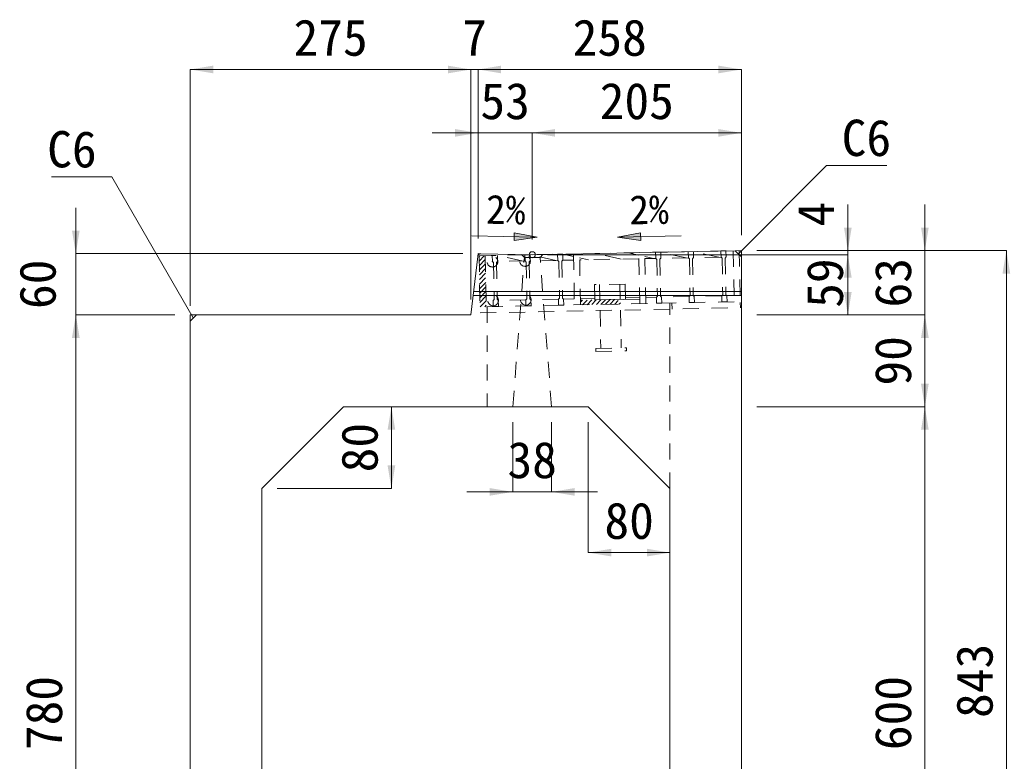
# Model space of a CAD drawing. Units: millimetres at full size; some dimension numbers follow another scale. Extents: x -3301 to 90699, y 107523 to 139162.
# Drawn here: x 15647 to 16618, y 130755 to 131481 of the extents above; entities that cross this region are included whole.
import ezdxf
from ezdxf.enums import TextEntityAlignment as Align

# ---------------------------------------------------------------- set-up
doc = ezdxf.new("R2010")
doc.units = ezdxf.units.MM
doc.header["$LTSCALE"] = 21
doc.header["$PDMODE"] = 32
doc.header["$PDSIZE"] = 10.5
doc.linetypes.add('USER1', pattern=[1.35, 0.75, -0.6])
for name, color, linetype, lineweight in [('0_2', 7, 'USER1', 9), ('寸法線', 7, 'Continuous', 9), ('引出線', 4, 'Continuous', 9), ('本体', 2, 'Continuous', 9), ('補助線', 8, 'Continuous', 13), ('ｸﾞﾚｰﾁﾝｸﾞ', 7, 'USER1', 9)]:
    doc.layers.add(name, color=color, linetype=linetype, lineweight=lineweight)
doc.styles.add('ＭＳ ゴシック', font='')
doc.styles.get('ＭＳ ゴシック').set_extended_font_data('MS Gothic')

# ---------------------------------------------------------------- blocks, each defined once
blk = doc.blocks.new('filled_arrow')
at = {"color": 0, "linetype": 'Continuous', "lineweight": -2}
blk.add_solid([(7.5, 1.25), (0, 0), (7.5, -1.25)], dxfattribs=at)

msp = doc.modelspace()

# ---------------------------------------------------------------- hatches: boundary and pattern name
at = {"layer": '引出線'}
for points in [[(16131.67, 131272.35), (16131.52, 131264.86), (16154.09, 131268.15)], [(16255.34, 131272.35), (16255.49, 131264.86), (16232.92, 131268.15)]]:
    msp.add_hatch(color=256, dxfattribs=at).paths.add_polyline_path(points)
at = {"layer": 'ｸﾞﾚｰﾁﾝｸﾞ'}
h = msp.add_hatch(dxfattribs=at)
h.set_pattern_fill('USER', color=256, style=0, pattern_type=2)
h.set_pattern_definition([(46.14576, (15617.05, 130873.29), (-2.28951, 2.19972), [75, -60])])
h.paths.add_polyline_path([(16097.13, 131249.95), (16103.13, 131250.07), (16104.13, 131200.08), (16098.13, 131199.96)])
h = msp.add_hatch(dxfattribs=at)
h.set_pattern_fill('USER', color=256, style=0, pattern_type=2)
h.set_pattern_definition([(46.14576, (15690.54, 130874.76), (-2.28951, 2.19972), [75, -60])])
h.paths.add_polyline_path([(16196.61, 131201.93), (16196.52, 131206.43), (16235.01, 131207.2), (16250.01, 131207.5), (16254.51, 131207.59), (16254.6, 131203.09), (16235.1, 131202.7)])

# ---------------------------------------------------------------- linework, layer by layer
at = {"layer": '0_2'}
for p, q in [((16130.2, 131102.05), (16141.52, 131248.15)), ((16138.7, 131251.2), (16141.52, 131248.15)), ((16141.52, 131248.15), (16156.88, 131248.15)), ((16159.7, 131251.2), (16156.88, 131248.15)), ((16168.2, 131102.05), (16156.88, 131248.15))]:
    msp.add_line(p, q, dxfattribs=at)
at = {"layer": '寸法線'}
for p, q in [((15814.2, 131432.46), (16089.2, 131432.46)), ((15814.2, 131201.05), (15814.2, 131432.46)), ((16044.2, 131432.46), (16141.2, 131432.46)), ((16089.2, 131207.05), (16089.2, 131432.46)), ((16089.2, 131207.05), (16089.2, 131432.46)), ((16096.2, 131267.05), (16096.2, 131432.46)), ((16096.2, 131432.46), (16354.2, 131432.46)), ((16096.2, 131267.05), (16096.2, 131432.46)), ((16354.2, 131270.09), (16354.2, 131432.46)), ((16051.2, 131370.36), (16194.2, 131370.36)), ((16096.2, 131267.05), (16096.2, 131370.36)), ((16149.2, 131265.95), (16149.2, 131370.36)), ((16149.2, 131370.36), (16354.2, 131370.36)), ((16149.2, 131265.95), (16149.2, 131370.36)), ((16354.2, 131270.05), (16354.2, 131370.36)), ((15702.08, 131297.05), (15702.08, 131147.05)), ((16458.45, 131300.05), (16458.45, 131205.95)), ((16533.91, 131300.05), (16533.91, 131147.05)), ((16369.2, 131255.05), (16458.45, 131255.05)), ((16369.2, 131255.05), (16533.91, 131255.05)), ((16369.2, 131255.05), (16613.77, 131255.05)), ((16613.77, 131255.05), (16613.77, 130412.05)), ((16081.2, 131252.05), (15702.08, 131252.05)), ((16164.2, 131250.95), (16458.45, 131250.95)), ((16164.2, 131250.95), (16458.45, 131250.95)), ((16458.45, 131250.95), (16458.45, 131192.05)), ((15799.2, 131192.05), (15702.08, 131192.05)), ((15702.08, 131192.05), (15702.08, 130412.05)), ((15799.2, 131192.05), (15702.08, 131192.05)), ((16369.2, 131192.05), (16458.45, 131192.05)), ((16369.2, 131192.05), (16533.91, 131192.05)), ((16369.2, 131192.05), (16533.91, 131192.05)), ((16533.91, 131192.05), (16533.91, 131102.05)), ((15979.2, 131102.05), (16011.28, 131102.05)), ((16011.28, 131102.05), (16011.28, 131022.05)), ((16369.2, 131102.05), (16533.91, 131102.05)), ((16369.2, 131102.05), (16533.91, 131102.05)), ((16533.91, 131102.05), (16533.91, 130502.05)), ((16130.2, 131087.05), (16130.2, 131018.67)), ((16168.2, 131087.05), (16168.2, 131018.67)), ((16204.2, 131087.05), (16204.2, 130959.2)), ((15899.2, 131022.05), (16011.28, 131022.05)), ((16085.2, 131018.67), (16213.2, 131018.67)), ((16284.2, 131007.05), (16284.2, 130959.2)), ((16204.2, 130959.2), (16284.2, 130959.2))]:
    msp.add_line(p, q, dxfattribs=at)
at = {"layer": '引出線'}
for p, q in [((16089.98, 131269.4), (16152.08, 131268.15)), ((16295.02, 131269.4), (16232.92, 131268.15))]:
    msp.add_line(p, q, dxfattribs=at)
for points in [[(16351.2, 131252.03), (16437.45, 131338.28), (16496.61, 131338.28)], [(15817.2, 131189.11), (15737.51, 131327.14), (15678.34, 131327.14)]]:
    msp.add_lwpolyline(points, dxfattribs=at)
at = {"layer": '引出線', "lineweight": 13}
for points in [[(16131.67, 131272.35), (16131.52, 131264.86), (16154.09, 131268.15)], [(16255.34, 131272.35), (16255.49, 131264.86), (16232.92, 131268.15)]]:
    msp.add_lwpolyline(points, close=True, dxfattribs=at)
at = {"layer": '本体', "lineweight": 13}
for p, q in [((16149.2, 131250.95), (16348.2, 131254.93)), ((16348.2, 131254.93), (16354.2, 131249.05)), ((16095.88, 131249.34), (16089.2, 131192.05)), ((16098.93, 131251.99), (16149.2, 131250.95)), ((16354.2, 131249.05), (16354.2, 130432.05)), ((15814.2, 131186.05), (15820.2, 131192.05)), ((15814.2, 131186.05), (15814.2, 130432.05)), ((15820.2, 131192.05), (16089.2, 131192.05)), ((15884.2, 131022.05), (15964.2, 131102.05)), ((15964.2, 131102.05), (16204.2, 131102.05)), ((16204.2, 131102.05), (16284.2, 131022.05)), ((15884.2, 131022.05), (15884.2, 130596.09)), ((16284.2, 131022.05), (16284.2, 130596.09))]:
    msp.add_line(p, q, dxfattribs=at)
at = {"layer": '本体', "color": 4}
for p, q in [((16354.2, 131215.09), (16091.89, 131215.09)), ((16354.2, 131211.09), (16091.42, 131211.09))]:
    msp.add_line(p, q, dxfattribs=at)
at = {"layer": '本体', "linetype": 'USER1'}
for p, q in [((16105.13, 131200.1), (16105.13, 131102.05)), ((16284.2, 131022.05), (16284.2, 131203.68))]:
    msp.add_line(p, q, dxfattribs=at)
at = {"layer": '本体', "lineweight": 13}
msp.add_arc((16098.86, 131248.99), 3, 88.81101, 173.34557, dxfattribs=at)
at = {"layer": '補助線'}
for p, q in [((16348.2, 131254.93), (16354.2, 131255.05)), ((16354.2, 131249.05), (16354.2, 131255.05)), ((16095.88, 131249.34), (16096.2, 131252.05)), ((16098.93, 131251.99), (16096.2, 131252.05)), ((15814.2, 131186.05), (15814.2, 131192.05)), ((15820.2, 131192.05), (15814.2, 131192.05))]:
    msp.add_line(p, q, dxfattribs=at)
msp.add_circle((16149.2, 131250.95), 3, dxfattribs=at)
at = {"layer": 'ｸﾞﾚｰﾁﾝｸﾞ'}
for p, q in [((16097.13, 131249.95), (16352.08, 131255.05)), ((16254.6, 131203.09), (16253.6, 131253.08)), ((16260.6, 131203.21), (16259.6, 131253.2)), ((16270.1, 131253.41), (16270.22, 131247.41)), ((16270.1, 131253.41), (16270.22, 131247.41)), ((16270.1, 131253.41), (16270.22, 131247.41)), ((16275.1, 131253.51), (16275.22, 131247.51)), ((16275.1, 131253.51), (16275.22, 131247.51)), ((16275.1, 131253.51), (16275.22, 131247.51)), ((16300.21, 131248.01), (16275.1, 131253.51)), ((16302.09, 131254.05), (16302.21, 131248.05)), ((16302.09, 131254.05), (16302.21, 131248.05)), ((16302.09, 131254.05), (16302.21, 131248.05)), ((16307.09, 131254.15), (16307.21, 131248.15)), ((16307.09, 131254.15), (16307.21, 131248.15)), ((16307.09, 131254.15), (16307.21, 131248.15)), ((16332.2, 131248.65), (16307.09, 131254.15)), ((16339.08, 131254.79), (16334.08, 131254.69)), ((16339.08, 131254.79), (16334.08, 131254.69)), ((16339.08, 131254.79), (16334.08, 131254.69)), ((16334.08, 131254.69), (16334.2, 131248.69)), ((16334.08, 131254.69), (16334.2, 131248.69)), ((16334.08, 131254.69), (16334.2, 131248.69)), ((16339.08, 131254.79), (16339.2, 131248.79)), ((16339.08, 131254.79), (16339.2, 131248.79)), ((16339.08, 131254.79), (16339.2, 131248.79)), ((16346.08, 131254.93), (16347.08, 131204.94)), ((16352.08, 131255.05), (16353.2, 131199.06)), ((16097.13, 131249.95), (16098.25, 131193.96)), ((16103.13, 131250.07), (16104.25, 131194.08)), ((16114.01, 131250.29), (16109.01, 131250.19)), ((16114.01, 131250.29), (16109.01, 131250.19)), ((16114.01, 131250.29), (16109.01, 131250.19)), ((16110.13, 131250.21), (16110.25, 131244.21)), ((16110.25, 131244.21), (16111.27, 131243.23)), ((16110.25, 131244.21), (16111.27, 131243.23)), ((16110.25, 131244.21), (16111.27, 131243.23)), ((16115.25, 131244.31), (16114.27, 131243.29)), ((16115.25, 131244.31), (16114.27, 131243.29)), ((16115.25, 131244.31), (16114.27, 131243.29)), ((16115.13, 131250.31), (16115.25, 131244.31)), ((16115.13, 131250.31), (16115.25, 131244.31)), ((16115.13, 131250.31), (16115.25, 131244.31)), ((16140.24, 131244.81), (16115.13, 131250.31)), ((16142.24, 131244.85), (16115.25, 131244.31)), ((16147.12, 131250.95), (16142.12, 131250.85)), ((16147.12, 131250.95), (16142.12, 131250.85)), ((16147.12, 131250.95), (16142.12, 131250.85)), ((16142.24, 131244.85), (16142.12, 131250.85)), ((16142.12, 131250.85), (16142.24, 131244.85)), ((16142.12, 131250.85), (16142.24, 131244.85)), ((16142.12, 131250.85), (16142.24, 131244.85)), ((16142.12, 131250.85), (16142.24, 131244.85)), ((16142.12, 131250.85), (16142.24, 131244.85)), ((16142.12, 131250.85), (16142.24, 131244.85)), ((16142.24, 131244.85), (16143.26, 131243.87)), ((16142.24, 131244.85), (16143.26, 131243.87)), ((16142.24, 131244.85), (16143.26, 131243.87)), ((16143.26, 131243.87), (16143.98, 131207.88)), ((16143.26, 131243.87), (16143.98, 131207.88)), ((16143.26, 131243.87), (16143.98, 131207.88)), ((16147.24, 131244.95), (16146.26, 131243.93)), ((16147.24, 131244.95), (16146.26, 131243.93)), ((16147.24, 131244.95), (16146.26, 131243.93)), ((16146.26, 131243.93), (16146.98, 131207.94)), ((16146.26, 131243.93), (16146.98, 131207.94)), ((16146.26, 131243.93), (16146.98, 131207.94)), ((16172.24, 131245.45), (16147.12, 131250.95)), ((16147.12, 131250.95), (16147.24, 131244.95)), ((16147.12, 131250.95), (16147.24, 131244.95)), ((16147.12, 131250.95), (16147.24, 131244.95)), ((16174.24, 131245.49), (16147.24, 131244.95)), ((16179.11, 131251.59), (16174.12, 131251.49)), ((16179.11, 131251.59), (16174.12, 131251.49)), ((16179.11, 131251.59), (16174.12, 131251.49)), ((16174.12, 131251.49), (16174.24, 131245.49)), ((16174.12, 131251.49), (16174.24, 131245.49)), ((16174.12, 131251.49), (16174.24, 131245.49)), ((16174.24, 131245.49), (16175.26, 131244.51)), ((16174.24, 131245.49), (16175.26, 131244.51)), ((16174.24, 131245.49), (16175.26, 131244.51)), ((16175.26, 131244.51), (16175.98, 131208.52)), ((16175.26, 131244.51), (16175.98, 131208.52)), ((16175.26, 131244.51), (16175.98, 131208.52)), ((16179.23, 131245.59), (16178.25, 131244.57)), ((16179.23, 131245.59), (16178.25, 131244.57)), ((16179.23, 131245.59), (16178.25, 131244.57)), ((16178.25, 131244.57), (16178.97, 131208.58)), ((16178.25, 131244.57), (16178.97, 131208.58)), ((16178.25, 131244.57), (16178.97, 131208.58)), ((16189.66, 131249.28), (16179.11, 131251.59)), ((16179.11, 131251.59), (16179.23, 131245.59)), ((16179.11, 131251.59), (16179.23, 131245.59)), ((16179.11, 131251.59), (16179.23, 131245.59)), ((16189.73, 131245.8), (16179.23, 131245.59)), ((16189.61, 131251.8), (16190.61, 131201.81)), ((16196.61, 131201.93), (16195.61, 131251.92)), ((16204.23, 131246.09), (16195.69, 131247.96)), ((16253.72, 131247.08), (16195.73, 131245.92)), ((16236.22, 131246.73), (16211.11, 131252.23)), ((16253.65, 131250.56), (16243.1, 131252.87)), ((16268.22, 131247.37), (16259.68, 131249.24)), ((16270.22, 131247.41), (16259.72, 131247.2)), ((16270.22, 131247.41), (16271.24, 131246.43)), ((16270.22, 131247.41), (16271.24, 131246.43)), ((16270.22, 131247.41), (16271.24, 131246.43)), ((16271.24, 131246.43), (16271.96, 131210.44)), ((16271.24, 131246.43), (16271.96, 131210.44)), ((16271.24, 131246.43), (16271.96, 131210.44)), ((16275.22, 131247.51), (16274.24, 131246.49)), ((16275.22, 131247.51), (16274.24, 131246.49)), ((16275.22, 131247.51), (16274.24, 131246.49)), ((16274.24, 131246.49), (16274.96, 131210.5)), ((16274.24, 131246.49), (16274.96, 131210.5)), ((16274.24, 131246.49), (16274.96, 131210.5)), ((16302.21, 131248.05), (16275.22, 131247.51)), ((16302.21, 131248.05), (16303.23, 131247.07)), ((16302.21, 131248.05), (16303.23, 131247.07)), ((16302.21, 131248.05), (16303.23, 131247.07)), ((16303.23, 131247.07), (16303.95, 131211.08)), ((16303.23, 131247.07), (16303.95, 131211.08)), ((16303.23, 131247.07), (16303.95, 131211.08)), ((16307.21, 131248.15), (16306.23, 131247.13)), ((16307.21, 131248.15), (16306.23, 131247.13)), ((16307.21, 131248.15), (16306.23, 131247.13)), ((16306.23, 131247.13), (16306.95, 131211.14)), ((16306.23, 131247.13), (16306.95, 131211.14)), ((16306.23, 131247.13), (16306.95, 131211.14)), ((16334.2, 131248.69), (16307.21, 131248.15)), ((16334.2, 131248.69), (16335.22, 131247.71)), ((16334.2, 131248.69), (16335.22, 131247.71)), ((16334.2, 131248.69), (16335.22, 131247.71)), ((16335.22, 131247.71), (16335.94, 131211.72)), ((16335.22, 131247.71), (16335.94, 131211.72)), ((16335.22, 131247.71), (16335.94, 131211.72)), ((16339.2, 131248.79), (16338.22, 131247.77)), ((16339.2, 131248.79), (16338.22, 131247.77)), ((16339.2, 131248.79), (16338.22, 131247.77)), ((16338.22, 131247.77), (16338.94, 131211.78)), ((16338.22, 131247.77), (16338.94, 131211.78)), ((16338.22, 131247.77), (16338.94, 131211.78)), ((16111.27, 131243.23), (16111.99, 131207.24)), ((16111.27, 131243.23), (16111.99, 131207.24)), ((16111.27, 131243.23), (16111.99, 131207.24)), ((16114.27, 131243.29), (16114.99, 131207.3)), ((16114.27, 131243.29), (16114.99, 131207.3)), ((16114.27, 131243.29), (16114.99, 131207.3)), ((16240.21, 131222.3), (16210.22, 131221.7)), ((16210.22, 131221.7), (16210.52, 131206.71)), ((16215.22, 131221.8), (16215.52, 131206.81)), ((16235.21, 131222.2), (16235.51, 131207.21)), ((16240.21, 131222.3), (16240.51, 131207.31)), ((16347.08, 131204.94), (16098.13, 131199.96)), ((16111.01, 131206.22), (16111.99, 131207.24)), ((16111.01, 131206.22), (16111.99, 131207.24)), ((16111.01, 131206.22), (16111.99, 131207.24)), ((16111.13, 131200.22), (16111.01, 131206.22)), ((16111.13, 131200.22), (16111.01, 131206.22)), ((16111.13, 131200.22), (16111.01, 131206.22)), ((16111.13, 131200.22), (16111.01, 131206.22)), ((16111.13, 131200.22), (16111.01, 131206.22)), ((16111.13, 131200.22), (16111.01, 131206.22)), ((16116.01, 131206.32), (16114.99, 131207.3)), ((16116.01, 131206.32), (16114.99, 131207.3)), ((16116.01, 131206.32), (16114.99, 131207.3)), ((16143, 131206.86), (16116.01, 131206.32)), ((16116.13, 131200.32), (16116.01, 131206.32)), ((16116.13, 131200.32), (16116.01, 131206.32)), ((16116.13, 131200.32), (16116.01, 131206.32)), ((16143, 131206.86), (16143.98, 131207.88)), ((16143, 131206.86), (16143.98, 131207.88)), ((16143, 131206.86), (16143.98, 131207.88)), ((16143.12, 131200.86), (16143, 131206.86)), ((16143.12, 131200.86), (16143, 131206.86)), ((16143.12, 131200.86), (16143, 131206.86)), ((16143.12, 131200.86), (16143, 131206.86)), ((16143.12, 131200.86), (16143, 131206.86)), ((16143.12, 131200.86), (16143, 131206.86)), ((16148, 131206.96), (16146.98, 131207.94)), ((16148, 131206.96), (16146.98, 131207.94)), ((16148, 131206.96), (16146.98, 131207.94)), ((16175, 131207.5), (16148, 131206.96)), ((16148.12, 131200.96), (16148, 131206.96)), ((16148.12, 131200.96), (16148, 131206.96)), ((16148.12, 131200.96), (16148, 131206.96)), ((16175, 131207.5), (16175.98, 131208.52)), ((16175, 131207.5), (16175.98, 131208.52)), ((16175, 131207.5), (16175.98, 131208.52)), ((16175.12, 131201.5), (16175, 131207.5)), ((16175.12, 131201.5), (16175, 131207.5)), ((16175.12, 131201.5), (16175, 131207.5)), ((16179.99, 131207.6), (16178.97, 131208.58)), ((16179.99, 131207.6), (16178.97, 131208.58)), ((16179.99, 131207.6), (16178.97, 131208.58)), ((16190.49, 131207.81), (16179.99, 131207.6)), ((16180.11, 131201.6), (16179.99, 131207.6)), ((16180.11, 131201.6), (16179.99, 131207.6)), ((16180.11, 131201.6), (16179.99, 131207.6)), ((16210.49, 131208.21), (16196.49, 131207.93)), ((16254.51, 131207.59), (16196.52, 131206.43)), ((16240.51, 131207.31), (16210.52, 131206.71)), ((16254.48, 131209.09), (16240.48, 131208.81)), ((16270.98, 131209.42), (16260.48, 131209.21)), ((16270.98, 131209.42), (16271.96, 131210.44)), ((16270.98, 131209.42), (16271.96, 131210.44)), ((16270.98, 131209.42), (16271.96, 131210.44)), ((16271.1, 131203.42), (16270.98, 131209.42)), ((16271.1, 131203.42), (16270.98, 131209.42)), ((16271.1, 131203.42), (16270.98, 131209.42)), ((16275.98, 131209.52), (16274.96, 131210.5)), ((16275.98, 131209.52), (16274.96, 131210.5)), ((16275.98, 131209.52), (16274.96, 131210.5)), ((16302.97, 131210.06), (16275.98, 131209.52)), ((16276.1, 131203.52), (16275.98, 131209.52)), ((16276.1, 131203.52), (16275.98, 131209.52)), ((16276.1, 131203.52), (16275.98, 131209.52)), ((16302.97, 131210.06), (16303.95, 131211.08)), ((16302.97, 131210.06), (16303.95, 131211.08)), ((16302.97, 131210.06), (16303.95, 131211.08)), ((16303.09, 131204.06), (16302.97, 131210.06)), ((16303.09, 131204.06), (16302.97, 131210.06)), ((16303.09, 131204.06), (16302.97, 131210.06)), ((16307.97, 131210.16), (16306.95, 131211.14)), ((16307.97, 131210.16), (16306.95, 131211.14)), ((16307.97, 131210.16), (16306.95, 131211.14)), ((16334.96, 131210.7), (16307.97, 131210.16)), ((16308.09, 131204.16), (16307.97, 131210.16)), ((16308.09, 131204.16), (16307.97, 131210.16)), ((16308.09, 131204.16), (16307.97, 131210.16)), ((16334.96, 131210.7), (16335.94, 131211.72)), ((16334.96, 131210.7), (16335.94, 131211.72)), ((16334.96, 131210.7), (16335.94, 131211.72)), ((16335.08, 131204.7), (16334.96, 131210.7)), ((16335.08, 131204.7), (16334.96, 131210.7)), ((16335.08, 131204.7), (16334.96, 131210.7)), ((16340.08, 131204.8), (16335.08, 131204.7)), ((16340.08, 131204.8), (16335.08, 131204.7)), ((16340.08, 131204.8), (16335.08, 131204.7)), ((16339.96, 131210.8), (16338.94, 131211.78)), ((16339.96, 131210.8), (16338.94, 131211.78)), ((16339.96, 131210.8), (16338.94, 131211.78)), ((16340.08, 131204.8), (16339.96, 131210.8)), ((16340.08, 131204.8), (16339.96, 131210.8)), ((16340.08, 131204.8), (16339.96, 131210.8)), ((16098.25, 131193.96), (16353.2, 131199.06)), ((16116.13, 131200.32), (16111.13, 131200.22)), ((16116.13, 131200.32), (16111.13, 131200.22)), ((16116.13, 131200.32), (16111.13, 131200.22)), ((16148.12, 131200.96), (16143.12, 131200.86)), ((16148.12, 131200.96), (16143.12, 131200.86)), ((16148.12, 131200.96), (16143.12, 131200.86)), ((16180.11, 131201.6), (16175.12, 131201.5)), ((16180.11, 131201.6), (16175.12, 131201.5)), ((16180.11, 131201.6), (16175.12, 131201.5)), ((16215.73, 131196.31), (16216.47, 131159.32)), ((16235.72, 131196.71), (16236.46, 131159.72)), ((16276.1, 131203.52), (16271.1, 131203.42)), ((16276.1, 131203.52), (16271.1, 131203.42)), ((16276.1, 131203.52), (16271.1, 131203.42)), ((16286.09, 131203.72), (16286.21, 131197.72)), ((16308.09, 131204.16), (16303.09, 131204.06)), ((16308.09, 131204.16), (16303.09, 131204.06)), ((16308.09, 131204.16), (16303.09, 131204.06)), ((16353.2, 131199.06), (16353.1, 131204.06)), ((16211.47, 131159.22), (16241.46, 131159.82)), ((16211.53, 131156.22), (16211.47, 131159.22)), ((16211.53, 131156.22), (16241.52, 131156.82)), ((16241.52, 131156.82), (16241.46, 131159.82))]:
    msp.add_line(p, q, dxfattribs=at)
for p in [(16110.25, 131244.21), (16142.24, 131244.85), (16111.01, 131206.22), (16143, 131206.86)]:
    msp.add_point(p, dxfattribs=at)

# ---------------------------------------------------------------- block references
at = {"layer": '寸法線', "xscale": 3, "yscale": 3}
for p in [(15814.2, 131432.46), (16096.2, 131432.46), (16096.2, 131432.46), (16149.2, 131370.36), (16149.2, 131370.36), (16168.2, 131018.67), (16204.2, 130959.2)]:
    msp.add_blockref('filled_arrow', p, dxfattribs=at)
for p, rotation in [((16089.2, 131432.46), 180), ((16089.2, 131432.46), 180), ((16354.2, 131432.46), 180), ((16096.2, 131370.36), 180), ((16354.2, 131370.36), 180), ((15702.08, 131252.05), 90), ((16458.45, 131255.05), 90), ((16533.91, 131255.05), 90), ((16613.77, 131255.05), 270), ((16458.45, 131250.95), 270), ((16458.45, 131192.05), 90), ((15702.08, 131192.05), 270), ((15702.08, 131192.05), 270), ((16533.91, 131192.05), 270), ((16533.91, 131192.05), 270), ((16533.91, 131102.05), 90), ((16011.28, 131102.05), 270), ((16533.91, 131102.05), 270), ((16011.28, 131022.05), 90), ((16130.2, 131018.67), 180), ((16284.2, 130959.2), 180)]:
    msp.add_blockref('filled_arrow', p, dxfattribs=dict(at, rotation=rotation))
at = {"layer": '引出線', "xscale": 0.12, "yscale": 0.12}
for p, rotation in [((16351.2, 131252.03), 45), ((15817.2, 131189.11), 120)]:
    msp.add_blockref('filled_arrow', p, dxfattribs=dict(at, rotation=rotation))

# ---------------------------------------------------------------- texts
at = {"layer": '寸法線', "style": 'ＭＳ ゴシック'}
for s, p in [('275', (15951.7, 131463.71)), ('7', (16092.7, 131463.71)), ('258', (16225.2, 131463.71)), ('53', (16122.7, 131401.61)), ('205', (16251.7, 131401.61)), ('38', (16149.2, 131049.92)), ('80', (16244.2, 130990.45))]:
    msp.add_text(s, height=35.6, dxfattribs=at).set_placement(p, align=Align.MIDDLE_CENTER)
for s, p in [('4', (16427.2, 131290.73)), ('60', (15664.58, 131222.05)), ('59', (16435.95, 131223.18)), ('63', (16502.66, 131223.55)), ('90', (16502.66, 131147.05)), ('80', (15980.03, 131062.05)), ('843', (16582.52, 130833.55)), ('780', (15670.83, 130802.05)), ('600', (16502.66, 130802.05))]:
    msp.add_text(s, height=35.6, rotation=90, dxfattribs=at).set_placement(p, align=Align.MIDDLE_CENTER)
at = {"layer": '引出線', "style": 'ＭＳ ゴシック'}
msp.add_text('C6', height=35.6, dxfattribs=at).set_placement((16452.45, 131383.28), align=Align.TOP_LEFT)
msp.add_text('C6', height=35.6, dxfattribs=at).set_placement((15722.51, 131372.14), align=Align.TOP_RIGHT)
for rotation, p in [(359, (16123.31, 131295.28)), (1, (16263.69, 131295.28))]:
    msp.add_text('2%', height=28.48, rotation=rotation, dxfattribs=at).set_placement(p, align=Align.MIDDLE_CENTER)

doc.saveas('drawing.dxf')
